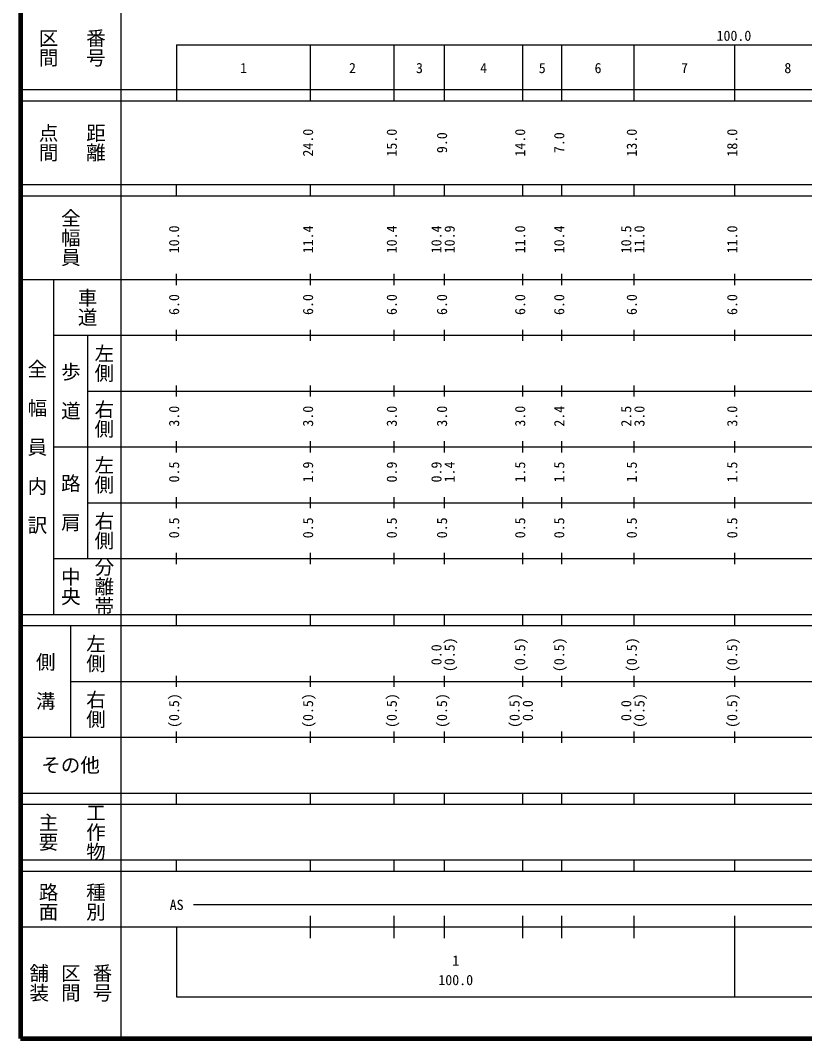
# Model space of a CAD drawing. Units: millimetres on the paper, enlarged 1000 times. Extents: x 40000 to 680000, y 20000 to 380000.
# Drawn here: x 40000 to 180514, y 20000 to 202409 of the extents above; entities that cross this region are included whole.
import ezdxf
from ezdxf.enums import TextEntityAlignment as Align

# ---------------------------------------------------------------- set-up
doc = ezdxf.new("R2010")
doc.units = ezdxf.units.MM
doc.header["$LTSCALE"] = 1000
doc.layers.add('M-TTL', color=2, linetype='Continuous', lineweight=140)
doc.layers.add('M-TTL-BAND', color=7, linetype='Continuous', lineweight=25)
doc.styles.add('@ＭＳ ゴシック', font='')
doc.styles.add('ＭＳ ゴシック', font='')
doc.styles.get('@ＭＳ ゴシック').set_extended_font_data('@MS Gothic')
doc.styles.get('ＭＳ ゴシック').set_extended_font_data('MS Gothic')

msp = doc.modelspace()

# ---------------------------------------------------------------- linework, layer by layer
at = {"layer": 'M-TTL'}
for p, q in [((40000, 380000), (40000, 20000)), ((40000, 20000), (680000, 20000))]:
    msp.add_line(p, q, dxfattribs=at)
at = {"layer": 'M-TTL-BAND'}
for p, q in [((58000, 370000), (58000, 20000)), ((68000, 198000), (579000, 198000)), ((68000, 198000), (68000, 188000)), ((92000, 188000), (92000, 198000)), ((107000, 188000), (107000, 198000)), ((116000, 188000), (116000, 198000)), ((130000, 188000), (130000, 198000)), ((137000, 188000), (137000, 198000)), ((150000, 188000), (150000, 198000)), ((168000, 188000), (168000, 198000)), ((40000, 190000), (579000, 190000)), ((40000, 188000), (579000, 188000)), ((40000, 173000), (579000, 173000)), ((68000, 171000), (68000, 173000)), ((92000, 171000), (92000, 173000)), ((107000, 171000), (107000, 173000)), ((116000, 171000), (116000, 173000)), ((130000, 171000), (130000, 173000)), ((137000, 171000), (137000, 173000)), ((150000, 171000), (150000, 173000)), ((168000, 171000), (168000, 173000)), ((40000, 171000), (579000, 171000)), ((68000, 155000), (68000, 157000)), ((92000, 155000), (92000, 157000)), ((107000, 155000), (107000, 157000)), ((116000, 155000), (116000, 157000)), ((130000, 155000), (130000, 157000)), ((137000, 155000), (137000, 157000)), ((150000, 155000), (150000, 157000)), ((168000, 155000), (168000, 157000)), ((40000, 156000), (579000, 156000)), ((46000, 96000), (46000, 156000)), ((46000, 146000), (579000, 146000)), ((52000, 146000), (52000, 106000)), ((68000, 145000), (68000, 147000)), ((92000, 145000), (92000, 147000)), ((107000, 145000), (107000, 147000)), ((116000, 145000), (116000, 147000)), ((130000, 145000), (130000, 147000)), ((137000, 145000), (137000, 147000)), ((150000, 145000), (150000, 147000)), ((168000, 145000), (168000, 147000)), ((68000, 135000), (68000, 137000)), ((92000, 135000), (92000, 137000)), ((107000, 135000), (107000, 137000)), ((116000, 135000), (116000, 137000)), ((130000, 135000), (130000, 137000)), ((137000, 135000), (137000, 137000)), ((150000, 135000), (150000, 137000)), ((168000, 135000), (168000, 137000)), ((52000, 136000), (579000, 136000)), ((46000, 126000), (579000, 126000)), ((68000, 125000), (68000, 127000)), ((92000, 125000), (92000, 127000)), ((107000, 125000), (107000, 127000)), ((116000, 125000), (116000, 127000)), ((130000, 125000), (130000, 127000)), ((137000, 125000), (137000, 127000)), ((150000, 125000), (150000, 127000)), ((168000, 125000), (168000, 127000)), ((68000, 115000), (68000, 117000)), ((92000, 115000), (92000, 117000)), ((107000, 115000), (107000, 117000)), ((116000, 115000), (116000, 117000)), ((130000, 115000), (130000, 117000)), ((137000, 115000), (137000, 117000)), ((150000, 115000), (150000, 117000)), ((168000, 115000), (168000, 117000)), ((52000, 116000), (579000, 116000)), ((46000, 106000), (579000, 106000)), ((68000, 105000), (68000, 107000)), ((92000, 105000), (92000, 107000)), ((107000, 105000), (107000, 107000)), ((116000, 105000), (116000, 107000)), ((130000, 105000), (130000, 107000)), ((137000, 105000), (137000, 107000)), ((150000, 105000), (150000, 107000)), ((168000, 105000), (168000, 107000)), ((40000, 96000), (579000, 96000)), ((68000, 94000), (68000, 96000)), ((92000, 94000), (92000, 96000)), ((107000, 94000), (107000, 96000)), ((116000, 94000), (116000, 96000)), ((130000, 94000), (130000, 96000)), ((137000, 94000), (137000, 96000)), ((150000, 94000), (150000, 96000)), ((168000, 94000), (168000, 96000)), ((40000, 94000), (579000, 94000)), ((49000, 94000), (49000, 74000)), ((49000, 84000), (579000, 84000)), ((68000, 83000), (68000, 85000)), ((92000, 83000), (92000, 85000)), ((107000, 83000), (107000, 85000)), ((116000, 83000), (116000, 85000)), ((130000, 83000), (130000, 85000)), ((137000, 83000), (137000, 85000)), ((150000, 83000), (150000, 85000)), ((168000, 83000), (168000, 85000)), ((68000, 73000), (68000, 75000)), ((92000, 73000), (92000, 75000)), ((107000, 73000), (107000, 75000)), ((116000, 73000), (116000, 75000)), ((130000, 73000), (130000, 75000)), ((137000, 73000), (137000, 75000)), ((150000, 73000), (150000, 75000)), ((168000, 73000), (168000, 75000)), ((40000, 74000), (579000, 74000)), ((40000, 64000), (579000, 64000)), ((68000, 62000), (68000, 64000)), ((92000, 62000), (92000, 64000)), ((107000, 62000), (107000, 64000)), ((116000, 62000), (116000, 64000)), ((130000, 62000), (130000, 64000)), ((137000, 62000), (137000, 64000)), ((150000, 62000), (150000, 64000)), ((168000, 62000), (168000, 64000)), ((40000, 62000), (579000, 62000)), ((40000, 52000), (579000, 52000)), ((68000, 50000), (68000, 52000)), ((92000, 50000), (92000, 52000)), ((107000, 50000), (107000, 52000)), ((116000, 50000), (116000, 52000)), ((130000, 50000), (130000, 52000)), ((137000, 50000), (137000, 52000)), ((150000, 50000), (150000, 52000)), ((168000, 50000), (168000, 52000)), ((40000, 50000), (579000, 50000)), ((71000, 44000), (336000, 44000)), ((92000, 38000), (92000, 42000)), ((107000, 38000), (107000, 42000)), ((116000, 38000), (116000, 42000)), ((130000, 38000), (130000, 42000)), ((137000, 38000), (137000, 42000)), ((150000, 38000), (150000, 42000)), ((168000, 27500), (168000, 42000)), ((40000, 40000), (579000, 40000)), ((68000, 40000), (68000, 27500)), ((68000, 27500), (579000, 27500))]:
    msp.add_line(p, q, dxfattribs=at)

# ---------------------------------------------------------------- texts
at = {"layer": 'M-TTL-BAND', "style": '@ＭＳ ゴシック'}
for s, p in [('番号', (53500, 197500)), ('区間', (45000, 197500)), ('点間', (45000, 180500)), ('距離', (53500, 180500)), ('全幅員', (49000, 163500)), ('車道', (52000, 151000)), ('左側', (55000, 141000)), ('全\u3000幅\u3000員\u3000内\u3000訳', (43000, 126000)), ('歩\u3000道', (49000, 136000)), ('右側', (55000, 131000)), ('左側', (55000, 121000)), ('路\u3000肩', (49000, 116000)), ('右側', (55000, 111000)), ('分離帯', (55000, 101000)), ('中央', (49000, 101000)), ('左側', (53500, 89000)), ('側\u3000溝', (44500, 84000)), ('右側', (53500, 79000)), ('主要', (45000, 57000)), ('工作物', (53500, 57000)), ('路面', (45000, 44500)), ('種別', (53500, 44500)), ('舗装', (43333, 30000)), ('区間', (49000, 30000)), ('番号', (54667, 30000))]:
    msp.add_text(s, height=2566, rotation=270, dxfattribs=at).set_placement(p, align=Align.MIDDLE_CENTER)
at = {"layer": 'M-TTL-BAND', "style": 'ＭＳ ゴシック'}
for s, p in [('100.0', (167844, 198195)), ('1', (80000, 192405)), ('2', (99500, 192405)), ('3', (111500, 192405)), ('4', (123000, 192405)), ('5', (133500, 192405)), ('6', (143500, 192405)), ('7', (159000, 192405)), ('8', (177500, 192405)), ('AS', (68000, 42500)), ('1', (118000, 32523)), ('100.0', (118000, 29033))]:
    msp.add_text(s, height=1833, dxfattribs=at).set_placement(p, align=Align.BOTTOM_CENTER)
for s, p in [('24.0', (93000, 180500)), ('15.0', (108000, 180500)), ('14.0', (131000, 180500)), ('13.0', (151000, 180500)), ('18.0', (169000, 180500)), ('9.0', (117000, 180500)), ('7.0', (138000, 180500)), ('10.0', (69000, 163174)), ('11.4', (93000, 163174)), ('10.4', (108000, 163174)), ('10.4', (116000, 163174)), ('10.9', (118370, 163174)), ('11.0', (131000, 163174)), ('10.4', (138000, 163174)), ('10.5', (150000, 163174)), ('11.0', (152370, 163174)), ('11.0', (169000, 163174)), ('6.0', (69000, 151500)), ('6.0', (93000, 151500)), ('6.0', (108000, 151500)), ('6.0', (117000, 151500)), ('6.0', (131000, 151500)), ('6.0', (138000, 151500)), ('6.0', (151000, 151500)), ('6.0', (169000, 151500)), ('3.0', (69000, 131500)), ('3.0', (93000, 131500)), ('3.0', (108000, 131500)), ('3.0', (117000, 131500)), ('3.0', (131000, 131500)), ('2.4', (138000, 131500)), ('2.5', (150000, 131500)), ('3.0', (152370, 131500)), ('3.0', (169000, 131500)), ('0.5', (69000, 121500)), ('1.9', (93000, 121500)), ('0.9', (108000, 121500)), ('0.9', (116000, 121500)), ('1.4', (118370, 121500)), ('1.5', (131000, 121500)), ('1.5', (138000, 121500)), ('1.5', (151000, 121500)), ('1.5', (169000, 121500)), ('0.5', (69000, 111500)), ('0.5', (93000, 111500)), ('0.5', (108000, 111500)), ('0.5', (117000, 111500)), ('0.5', (131000, 111500)), ('0.5', (138000, 111500)), ('0.5', (151000, 111500)), ('0.5', (169000, 111500)), ('(0.5)', (118370, 88764)), ('(0.5)', (131000, 88764)), ('(0.5)', (138000, 88764)), ('(0.5)', (151000, 88764)), ('(0.5)', (169000, 88764)), ('0.0', (116000, 88764)), ('(0.5)', (69000, 78764)), ('(0.5)', (93000, 78764)), ('(0.5)', (108000, 78764)), ('(0.5)', (117000, 78764)), ('(0.5)', (130000, 78764)), ('0.0', (132370, 78764)), ('0.0', (150000, 78764)), ('(0.5)', (152370, 78764)), ('(0.5)', (169000, 78764))]:
    msp.add_text(s, height=1833, rotation=90, dxfattribs=at).set_placement(p, align=Align.BOTTOM_CENTER)
msp.add_text('その他', height=2566, dxfattribs=at).set_placement((49000, 69000), align=Align.MIDDLE_CENTER)

doc.saveas('drawing.dxf')
